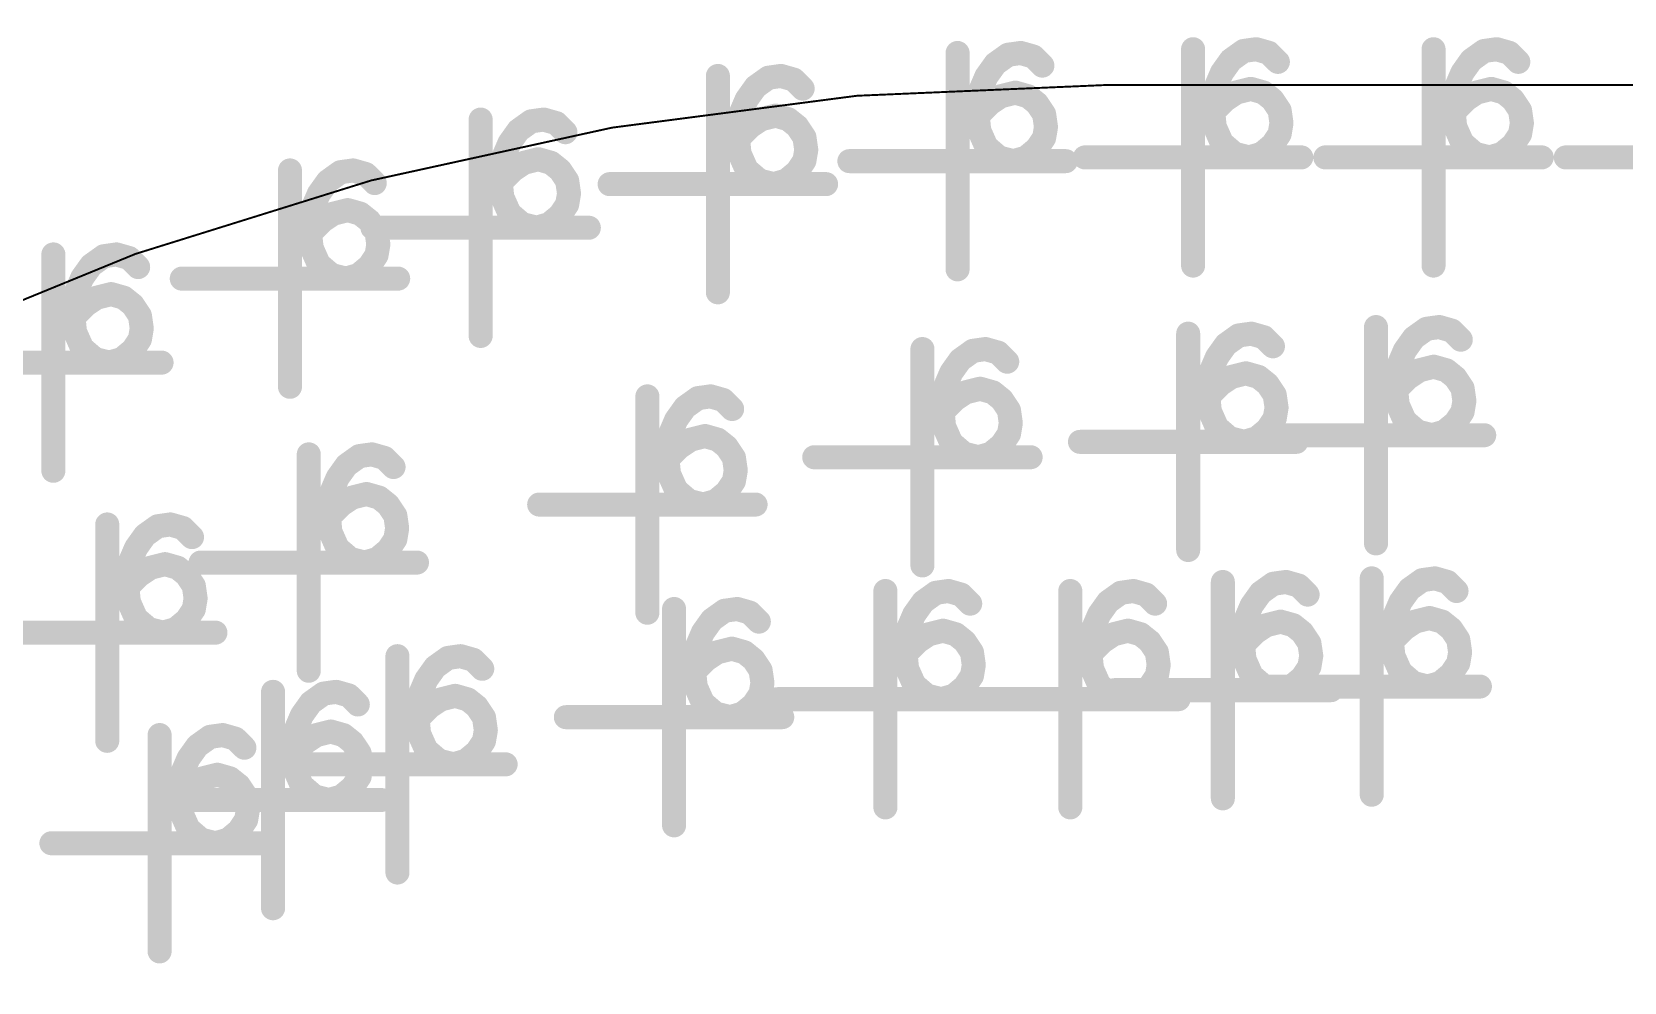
# Model space of a CAD drawing. Header units: millimetres. Extents: x 3885 to 4350, y -149 to 182.
# Drawn here: x 4155.3 to 4163.71, y 89.71 to 94.73 of the extents above; entities that cross this region are included whole.
import ezdxf

# ---------------------------------------------------------------- set-up
doc = ezdxf.new("R2010")
doc.units = ezdxf.units.MM
doc.header["$LTSCALE"] = 23.1
doc.layers.get('0').update_dxf_attribs({"linetype": 'CONTINUOUS'})

# ---------------------------------------------------------------- blocks, each defined once
blk = doc.blocks.new('PAD_R1')
at = {"const_width": 0.5}
blk.add_lwpolyline([(0.25, 0, 1), (-0.25, 0, 1)], format="xyb", close=True, dxfattribs=at)

msp = doc.modelspace()

# ---------------------------------------------------------------- linework, layer by layer
for points, const_width in [([(4160.477, 94.6719), (4160.4948, 94.5461)], 0.0672), ([(4161.7209, 94.6917), (4161.7386, 94.566)], 0.0672), ([(4161.8138, 94.6851), (4161.779, 94.5629)], 0.0695), ([(4162.9909, 94.6917), (4163.0086, 94.566)], 0.0672), ([(4163.0838, 94.6851), (4163.049, 94.5629)], 0.0695), ([(4160.1859, 94.6137), (4160.1859, 93.4707)], 0.127), ([(4160.3823, 94.6321), (4160.4562, 94.5288)], 0.0821), ([(4160.57, 94.6653), (4160.5352, 94.5431)], 0.0695), ([(4160.6548, 94.6157), (4160.565, 94.5259)], 0.0675), ([(4161.4298, 94.6335), (4161.4298, 93.4905)], 0.127), ([(4161.5542, 94.58), (4161.6576, 94.5062)], 0.0818), ([(4161.6262, 94.6519), (4161.7, 94.5486)], 0.0821), ([(4161.8986, 94.6355), (4161.8088, 94.5457)], 0.0675), ([(4162.6998, 94.6335), (4162.6998, 93.4905)], 0.127), ([(4162.8242, 94.58), (4162.9276, 94.5062)], 0.0818), ([(4162.8962, 94.6519), (4162.97, 94.5486)], 0.0821), ([(4163.1686, 94.6355), (4163.0788, 94.5457)], 0.0675), ([(4158.9198, 94.4923), (4158.9198, 93.3493)], 0.127), ([(4159.1161, 94.5107), (4159.19, 94.4074)], 0.0821), ([(4159.2109, 94.5505), (4159.2286, 94.4247)], 0.0672), ([(4159.3038, 94.5438), (4159.269, 94.4217)], 0.0695), ([(4160.3104, 94.5602), (4160.4138, 94.4864)], 0.0818), ([(4161.5095, 94.5015), (4161.6262, 94.4514)], 0.0727), ([(4162.7795, 94.5015), (4162.8962, 94.4514)], 0.0727), ([(4159.0442, 94.4388), (4159.1476, 94.365)], 0.0818), ([(4159.3886, 94.4943), (4159.2988, 94.4045)], 0.0675), ([(4160.2656, 94.4817), (4160.3823, 94.4315)], 0.0727), ([(4160.3508, 94.4189), (4160.4212, 94.3132)], 0.0687), ([(4160.4372, 94.4562), (4160.468, 94.333)], 0.0785), ([(4160.5416, 94.4557), (4160.5067, 94.3336)], 0.0695), ([(4161.485, 94.4154), (4161.6105, 94.3961)], 0.0754), ([(4161.5946, 94.4387), (4161.665, 94.333)], 0.0687), ([(4161.6811, 94.4761), (4161.7119, 94.3529)], 0.0785), ([(4161.7854, 94.4755), (4161.7506, 94.3534)], 0.0695), ([(4161.8649, 94.4354), (4161.7854, 94.3363)], 0.0609), ([(4162.755, 94.4154), (4162.8805, 94.3961)], 0.0754), ([(4162.8646, 94.4387), (4162.935, 94.333)], 0.0687), ([(4162.9511, 94.4761), (4162.9819, 94.3529)], 0.0785), ([(4163.0554, 94.4755), (4163.0206, 94.3534)], 0.0695), ([(4163.1349, 94.4354), (4163.0554, 94.3363)], 0.0609), ([(4158.9995, 94.3603), (4159.1162, 94.3101)], 0.0727), ([(4159.1711, 94.3348), (4159.2019, 94.2116)], 0.0785), ([(4159.2754, 94.3343), (4159.2405, 94.2122)], 0.0695), ([(4160.2335, 94.3462), (4160.3591, 94.3269)], 0.0754), ([(4160.2411, 94.3956), (4160.3667, 94.3763)], 0.0754), ([(4160.2791, 94.3585), (4160.3689, 94.2687)], 0.0945), ([(4160.621, 94.4156), (4160.5416, 94.3165)], 0.0609), ([(4160.6769, 94.3537), (4160.5713, 94.2832)], 0.0687), ([(4161.4774, 94.366), (4161.6029, 94.3467)], 0.0754), ([(4161.5229, 94.3783), (4161.6127, 94.2885)], 0.0945), ([(4161.9208, 94.3735), (4161.8151, 94.303)], 0.0687), ([(4162.7474, 94.366), (4162.8729, 94.3467)], 0.0754), ([(4162.7929, 94.3783), (4162.8827, 94.2885)], 0.0945), ([(4163.1908, 94.3735), (4163.0851, 94.303)], 0.0687), ([(4157.6668, 94.2619), (4157.6668, 93.1189)], 0.127), ([(4157.8631, 94.2803), (4157.937, 94.177)], 0.0821), ([(4157.9579, 94.3201), (4157.9756, 94.1944)], 0.0672), ([(4158.0508, 94.3135), (4158.016, 94.1913)], 0.0695), ([(4158.1356, 94.2639), (4158.0458, 94.1741)], 0.0675), ([(4158.975, 94.2742), (4159.1005, 94.2549)], 0.0754), ([(4159.0129, 94.2371), (4159.1027, 94.1473)], 0.0945), ([(4159.0846, 94.2975), (4159.155, 94.1918)], 0.0687), ([(4159.3548, 94.2942), (4159.2754, 94.1951)], 0.0609), ([(4160.2322, 94.2454), (4160.3586, 94.2582)], 0.0955), ([(4160.7108, 94.2655), (4160.5851, 94.2474)], 0.0675), ([(4161.4761, 94.2652), (4161.6024, 94.278)], 0.0955), ([(4161.9547, 94.2854), (4161.829, 94.2672)], 0.0675), ([(4162.7461, 94.2652), (4162.8724, 94.278)], 0.0955), ([(4163.2247, 94.2854), (4163.099, 94.2672)], 0.0675), ([(4157.7912, 94.2084), (4157.8946, 94.1346)], 0.0818), ([(4158.9674, 94.2248), (4159.0929, 94.2055)], 0.0754), ([(4159.4107, 94.2323), (4159.3051, 94.1618)], 0.0687), ([(4160.2613, 94.1356), (4160.3773, 94.1871)], 0.0939), ([(4160.6769, 94.1021), (4160.5713, 94.1726)], 0.0687), ([(4160.7106, 94.1839), (4160.5854, 94.2051)], 0.058), ([(4161.5051, 94.1554), (4161.6212, 94.2069)], 0.0939), ([(4161.5743, 94.0614), (4161.6569, 94.1579)], 0.0879), ([(4161.9208, 94.1219), (4161.8151, 94.1924)], 0.0687), ([(4161.9544, 94.2037), (4161.8292, 94.2249)], 0.058), ([(4162.7751, 94.1554), (4162.8912, 94.2069)], 0.0939), ([(4162.8443, 94.0614), (4162.9269, 94.1579)], 0.0879), ([(4163.1908, 94.1219), (4163.0851, 94.1924)], 0.0687), ([(4163.2244, 94.2037), (4163.0992, 94.2249)], 0.058), ([(4157.7465, 94.1299), (4157.8632, 94.0798)], 0.0727), ([(4157.9181, 94.1045), (4157.9489, 93.9813)], 0.0785), ([(4158.0224, 94.1039), (4157.9876, 93.9818)], 0.0695), ([(4158.9661, 94.1239), (4159.0924, 94.1368)], 0.0955), ([(4158.9951, 94.0142), (4159.1111, 94.0657)], 0.0939), ([(4159.4446, 94.1441), (4159.3189, 94.126)], 0.0675), ([(4159.4444, 94.0625), (4159.3192, 94.0837)], 0.058), ([(4160.3305, 94.0416), (4160.413, 94.1381)], 0.0879), ([(4160.4279, 93.9901), (4160.4586, 94.1133)], 0.0785), ([(4160.5321, 93.9907), (4160.4971, 94.1128)], 0.0692), ([(4160.6171, 94.0362), (4160.5359, 94.1339)], 0.0743), ([(4162.0013, 94.062), (4160.8583, 94.062)], 0.127), ([(4161.6717, 94.01), (4161.7025, 94.1332)], 0.0785), ([(4161.7759, 94.0105), (4161.741, 94.1326)], 0.0692), ([(4161.8609, 94.056), (4161.7797, 94.1537)], 0.0743), ([(4163.2713, 94.062), (4162.1283, 94.062)], 0.127), ([(4162.9417, 94.01), (4162.9725, 94.1332)], 0.0785), ([(4163.0459, 94.0105), (4163.011, 94.1326)], 0.0692), ([(4163.1309, 94.056), (4163.0497, 94.1537)], 0.0743), ([(4164.5413, 94.062), (4163.3983, 94.062)], 0.127), ([(4156.6597, 93.9932), (4156.6597, 92.8502)], 0.127), ([(4156.856, 94.0116), (4156.9299, 93.9083)], 0.0821), ([(4156.9508, 94.0514), (4156.9685, 93.9256)], 0.0672), ([(4157.0437, 94.0447), (4157.0089, 93.9226)], 0.0695), ([(4157.1285, 93.9952), (4157.0387, 93.9054)], 0.0675), ([(4157.7144, 93.9944), (4157.8399, 93.9751)], 0.0754), ([(4157.722, 94.0438), (4157.8475, 94.0245)], 0.0754), ([(4157.7599, 94.0067), (4157.8497, 93.9169)], 0.0945), ([(4157.8316, 94.0671), (4157.902, 93.9614)], 0.0687), ([(4158.1019, 94.0638), (4158.0224, 93.9647)], 0.0609), ([(4158.1578, 94.0019), (4158.0521, 93.9314)], 0.0687), ([(4159.0643, 93.9202), (4159.1468, 94.0167)], 0.0879), ([(4159.1617, 93.8687), (4159.1925, 93.9919)], 0.0785), ([(4159.3509, 93.9148), (4159.2697, 94.0124)], 0.0743), ([(4159.4107, 93.9807), (4159.3051, 94.0511)], 0.0687), ([(4160.7574, 94.0422), (4159.6144, 94.0422)], 0.127), ([(4156.7841, 93.9397), (4156.8875, 93.8659)], 0.0818), ([(4157.7131, 93.8936), (4157.8394, 93.9064)], 0.0955), ([(4158.1916, 93.9138), (4158.066, 93.8956)], 0.0675), ([(4159.4913, 93.9208), (4158.3483, 93.9208)], 0.127), ([(4159.2659, 93.8693), (4159.231, 93.9914)], 0.0692), ([(4156.7394, 93.8612), (4156.8561, 93.811)], 0.0727), ([(4156.911, 93.8357), (4156.9418, 93.7125)], 0.0785), ([(4157.0153, 93.8352), (4156.9804, 93.7131)], 0.0695), ([(4157.7421, 93.7838), (4157.8582, 93.8353)], 0.0939), ([(4158.1914, 93.8321), (4158.0662, 93.8533)], 0.058), ([(4156.7149, 93.7751), (4156.8404, 93.7558)], 0.0754), ([(4156.7528, 93.738), (4156.8426, 93.6482)], 0.0945), ([(4156.8245, 93.7984), (4156.8949, 93.6927)], 0.0687), ([(4157.0947, 93.7951), (4157.0153, 93.696)], 0.0609), ([(4157.8113, 93.6898), (4157.8939, 93.7863)], 0.0879), ([(4157.9087, 93.6384), (4157.9395, 93.7616)], 0.0785), ([(4158.0129, 93.6389), (4157.978, 93.761)], 0.0692), ([(4158.0979, 93.6844), (4158.0167, 93.7821)], 0.0743), ([(4158.1578, 93.7503), (4158.0521, 93.8208)], 0.0687), ([(4156.7073, 93.7257), (4156.8328, 93.7064)], 0.0754), ([(4157.1506, 93.7331), (4157.045, 93.6627)], 0.0687), ([(4158.2383, 93.6904), (4157.0953, 93.6904)], 0.127), ([(4155.41, 93.5495), (4155.41, 92.4065)], 0.127), ([(4155.6064, 93.5678), (4155.6802, 93.4645)], 0.0821), ([(4155.7011, 93.6076), (4155.7188, 93.4819)], 0.0672), ([(4155.794, 93.601), (4155.7592, 93.4789)], 0.0695), ([(4156.706, 93.6248), (4156.8323, 93.6377)], 0.0955), ([(4156.735, 93.5151), (4156.8511, 93.5666)], 0.0939), ([(4157.1845, 93.645), (4157.0588, 93.6269)], 0.0675), ([(4157.1843, 93.5634), (4157.0591, 93.5845)], 0.058), ([(4155.5344, 93.4959), (4155.6378, 93.4221)], 0.0818), ([(4155.8788, 93.5514), (4155.789, 93.4616)], 0.0675), ([(4156.8042, 93.4211), (4156.8867, 93.5176)], 0.0879), ([(4156.9016, 93.3696), (4156.9324, 93.4928)], 0.0785), ([(4157.0058, 93.3702), (4156.9709, 93.4923)], 0.0692), ([(4157.0908, 93.4157), (4157.0096, 93.5133)], 0.0743), ([(4157.1506, 93.4816), (4157.045, 93.552)], 0.0687), ([(4155.4897, 93.4174), (4155.6064, 93.3673)], 0.0727), ([(4157.2312, 93.4217), (4156.0882, 93.4217)], 0.127), ([(4155.4652, 93.3313), (4155.5907, 93.312)], 0.0754), ([(4155.5748, 93.3546), (4155.6452, 93.249)], 0.0687), ([(4155.6613, 93.392), (4155.6921, 93.2688)], 0.0785), ([(4155.7656, 93.3915), (4155.7308, 93.2693)], 0.0695), ([(4155.8451, 93.3513), (4155.7656, 93.2523)], 0.0609), ([(4155.4576, 93.2819), (4155.5831, 93.2626)], 0.0754), ([(4155.5031, 93.2943), (4155.5929, 93.2045)], 0.0945), ([(4155.901, 93.2894), (4155.7953, 93.219)], 0.0687), ([(4155.4563, 93.1811), (4155.5826, 93.1939)], 0.0955), ([(4155.9349, 93.2013), (4155.8092, 93.1831)], 0.0675), ([(4161.4039, 93.1309), (4161.4039, 91.9879)], 0.127), ([(4161.6002, 93.1493), (4161.6741, 93.0459)], 0.0821), ([(4161.695, 93.189), (4161.7127, 93.0633)], 0.0672), ([(4161.7879, 93.1824), (4161.7531, 93.0603)], 0.0695), ([(4162.396, 93.1659), (4162.396, 92.0229)], 0.127), ([(4162.5924, 93.1843), (4162.6662, 93.081)], 0.0821), ([(4162.6871, 93.2241), (4162.7048, 93.0983)], 0.0672), ([(4162.7801, 93.2175), (4162.7452, 93.0953)], 0.0695), ([(4162.8648, 93.1679), (4162.775, 93.0781)], 0.0675), ([(4155.4853, 93.0713), (4155.6014, 93.1228)], 0.0939), ([(4155.5545, 92.9773), (4155.6371, 93.0738)], 0.0879), ([(4155.8411, 92.9719), (4155.7599, 93.0696)], 0.0743), ([(4155.901, 93.0379), (4155.7953, 93.1083)], 0.0687), ([(4155.9346, 93.1197), (4155.8094, 93.1408)], 0.058), ([(4160.0003, 93.0496), (4160.0003, 91.9066)], 0.127), ([(4160.1966, 93.068), (4160.2705, 92.9647)], 0.0821), ([(4160.2914, 93.1078), (4160.3091, 92.982)], 0.0672), ([(4160.3843, 93.1011), (4160.3495, 92.979)], 0.0695), ([(4161.5283, 93.0773), (4161.6317, 93.0036)], 0.0818), ([(4161.8727, 93.1328), (4161.7829, 93.043)], 0.0675), ([(4162.5205, 93.1124), (4162.6238, 93.0386)], 0.0818), ([(4155.9815, 92.978), (4154.8385, 92.978)], 0.127), ([(4155.6519, 92.9259), (4155.6827, 93.0491)], 0.0785), ([(4155.7561, 92.9264), (4155.7212, 93.0485)], 0.0692), ([(4160.1247, 92.996), (4160.2281, 92.9223)], 0.0818), ([(4160.4691, 93.0516), (4160.3793, 92.9618)], 0.0675), ([(4161.4836, 92.9988), (4161.6003, 92.9487)], 0.0727), ([(4162.4757, 93.0339), (4162.5924, 92.9837)], 0.0727), ([(4162.6473, 93.0084), (4162.6781, 92.8852)], 0.0785), ([(4162.7516, 93.0079), (4162.7168, 92.8858)], 0.0695), ([(4160.08, 92.9176), (4160.1967, 92.8674)], 0.0727), ([(4161.4591, 92.9127), (4161.5846, 92.8934)], 0.0754), ([(4161.5687, 92.936), (4161.6391, 92.8304)], 0.0687), ([(4161.6552, 92.9734), (4161.686, 92.8502)], 0.0785), ([(4161.7595, 92.9729), (4161.7247, 92.8507)], 0.0695), ([(4161.839, 92.9327), (4161.7595, 92.8337)], 0.0609), ([(4162.4436, 92.8984), (4162.5691, 92.8791)], 0.0754), ([(4162.4512, 92.9478), (4162.5767, 92.9285)], 0.0754), ([(4162.4891, 92.9107), (4162.5789, 92.8209)], 0.0945), ([(4162.5608, 92.9711), (4162.6312, 92.8654)], 0.0687), ([(4162.8311, 92.9678), (4162.7516, 92.8687)], 0.0609), ([(4162.887, 92.9059), (4162.7813, 92.8354)], 0.0687), ([(4158.5474, 92.7997), (4158.5474, 91.6567)], 0.127), ([(4158.7438, 92.818), (4158.8176, 92.7147)], 0.0821), ([(4158.8385, 92.8578), (4158.8562, 92.7321)], 0.0672), ([(4158.9315, 92.8512), (4158.8966, 92.7291)], 0.0695), ([(4160.0555, 92.8315), (4160.181, 92.8122)], 0.0754), ([(4160.1651, 92.8548), (4160.2355, 92.7491)], 0.0687), ([(4160.2516, 92.8921), (4160.2824, 92.7689)], 0.0785), ([(4160.3559, 92.8916), (4160.3211, 92.7694)], 0.0695), ([(4160.4354, 92.8515), (4160.3559, 92.7524)], 0.0609), ([(4161.4515, 92.8633), (4161.577, 92.844)], 0.0754), ([(4161.497, 92.8757), (4161.5868, 92.7859)], 0.0945), ([(4161.8949, 92.8708), (4161.7892, 92.8004)], 0.0687), ([(4162.4423, 92.7976), (4162.5686, 92.8104)], 0.0955), ([(4162.9209, 92.8177), (4162.7952, 92.7996)], 0.0675), ([(4158.6719, 92.7461), (4158.7752, 92.6723)], 0.0818), ([(4159.0162, 92.8016), (4158.9264, 92.7118)], 0.0675), ([(4160.0479, 92.782), (4160.1734, 92.7628)], 0.0754), ([(4160.0934, 92.7944), (4160.1832, 92.7046)], 0.0945), ([(4160.4913, 92.7895), (4160.3856, 92.7191)], 0.0687), ([(4161.4502, 92.7625), (4161.5765, 92.7753)], 0.0955), ([(4161.9287, 92.7827), (4161.8031, 92.7645)], 0.0675), ([(4162.4713, 92.6878), (4162.5874, 92.7393)], 0.0939), ([(4162.9206, 92.7361), (4162.7954, 92.7573)], 0.058), ([(4158.6271, 92.6676), (4158.7438, 92.6175)], 0.0727), ([(4160.0466, 92.6812), (4160.1729, 92.6941)], 0.0955), ([(4160.5251, 92.7014), (4160.3994, 92.6833)], 0.0675), ([(4161.4792, 92.6527), (4161.5953, 92.7042)], 0.0939), ([(4161.5484, 92.5587), (4161.631, 92.6552)], 0.0879), ([(4161.835, 92.5533), (4161.7538, 92.651)], 0.0743), ([(4161.8949, 92.6193), (4161.7892, 92.6897)], 0.0687), ([(4161.9285, 92.7011), (4161.8033, 92.7222)], 0.058), ([(4162.5405, 92.5938), (4162.6231, 92.6903)], 0.0879), ([(4162.6379, 92.5423), (4162.6687, 92.6655)], 0.0785), ([(4162.7421, 92.5429), (4162.7072, 92.665)], 0.0692), ([(4162.8271, 92.5884), (4162.7459, 92.6861)], 0.0743), ([(4162.887, 92.6543), (4162.7813, 92.7248)], 0.0687), ([(4158.6026, 92.5815), (4158.7281, 92.5622)], 0.0754), ([(4158.7122, 92.6048), (4158.7826, 92.4992)], 0.0687), ([(4158.7987, 92.6422), (4158.8295, 92.519)], 0.0785), ([(4158.903, 92.6416), (4158.8682, 92.5195)], 0.0695), ([(4158.9825, 92.6015), (4158.903, 92.5025)], 0.0609), ([(4160.0756, 92.5715), (4160.1917, 92.623)], 0.0939), ([(4160.1448, 92.4775), (4160.2274, 92.574)], 0.0879), ([(4160.4314, 92.472), (4160.3502, 92.5697)], 0.0743), ([(4160.4913, 92.538), (4160.3856, 92.6084)], 0.0687), ([(4160.5249, 92.6198), (4160.3997, 92.6409)], 0.058), ([(4161.9754, 92.5594), (4160.8324, 92.5594)], 0.127), ([(4161.6458, 92.5073), (4161.6766, 92.6305)], 0.0785), ([(4161.75, 92.5079), (4161.7151, 92.6299)], 0.0692), ([(4162.9675, 92.5944), (4161.8245, 92.5944)], 0.127), ([(4156.759, 92.4933), (4156.759, 91.3503)], 0.127), ([(4156.9554, 92.5117), (4157.0292, 92.4084)], 0.0821), ([(4157.0501, 92.5515), (4157.0678, 92.4258)], 0.0672), ([(4157.143, 92.5449), (4157.1082, 92.4227)], 0.0695), ([(4157.2278, 92.4953), (4157.138, 92.4055)], 0.0675), ([(4158.595, 92.5321), (4158.7205, 92.5128)], 0.0754), ([(4158.6405, 92.5444), (4158.7303, 92.4547)], 0.0945), ([(4159.0384, 92.5396), (4158.9327, 92.4692)], 0.0687), ([(4160.5718, 92.4781), (4159.4288, 92.4781)], 0.127), ([(4160.2422, 92.426), (4160.273, 92.5492)], 0.0785), ([(4160.3464, 92.4266), (4160.3115, 92.5487)], 0.0692), ([(4156.8834, 92.4398), (4156.9868, 92.366)], 0.0818), ([(4158.5937, 92.4313), (4158.72, 92.4441)], 0.0955), ([(4159.0723, 92.4515), (4158.9466, 92.4333)], 0.0675), ([(4156.8387, 92.3613), (4156.9554, 92.3112)], 0.0727), ([(4157.0103, 92.3359), (4157.0411, 92.2127)], 0.0785), ([(4157.1146, 92.3353), (4157.0798, 92.2132)], 0.0695), ([(4158.6227, 92.3215), (4158.7388, 92.373)], 0.0939), ([(4158.6919, 92.2275), (4158.7745, 92.324)], 0.0879), ([(4158.9785, 92.2221), (4158.8973, 92.3198)], 0.0743), ([(4159.0384, 92.2881), (4158.9327, 92.3585)], 0.0687), ([(4159.072, 92.3698), (4158.9468, 92.391)], 0.058), ([(4156.8066, 92.2258), (4156.9321, 92.2065)], 0.0754), ([(4156.8142, 92.2752), (4156.9397, 92.2559)], 0.0754), ([(4156.8521, 92.2381), (4156.9419, 92.1483)], 0.0945), ([(4156.9238, 92.2985), (4156.9942, 92.1928)], 0.0687), ([(4157.1941, 92.2952), (4157.1146, 92.1961)], 0.0609), ([(4157.25, 92.2333), (4157.1443, 92.1628)], 0.0687), ([(4159.1189, 92.2282), (4157.9759, 92.2282)], 0.127), ([(4158.7893, 92.1761), (4158.8201, 92.2993)], 0.0785), ([(4158.8935, 92.1766), (4158.8586, 92.2987)], 0.0692), ([(4155.6945, 92.123), (4155.6945, 90.98)], 0.127), ([(4155.8908, 92.1414), (4155.9647, 92.0381)], 0.0821), ([(4155.9856, 92.1812), (4156.0033, 92.0554)], 0.0672), ([(4156.0785, 92.1745), (4156.0437, 92.0524)], 0.0695), ([(4156.8053, 92.125), (4156.9316, 92.1378)], 0.0955), ([(4157.2839, 92.1452), (4157.1582, 92.127)], 0.0675), ([(4155.8189, 92.0695), (4155.9223, 91.9957)], 0.0818), ([(4156.1633, 92.125), (4156.0735, 92.0352)], 0.0675), ([(4156.8343, 92.0152), (4156.9504, 92.0667)], 0.0939), ([(4157.2836, 92.0635), (4157.1584, 92.0847)], 0.058), ([(4155.7742, 91.991), (4155.8909, 91.9408)], 0.0727), ([(4156.9035, 91.9212), (4156.9861, 92.0177)], 0.0879), ([(4157.0009, 91.8698), (4157.0317, 91.993)], 0.0785), ([(4157.1051, 91.8703), (4157.0702, 91.9924)], 0.0692), ([(4157.1901, 91.9158), (4157.1089, 92.0135)], 0.0743), ([(4157.25, 91.9817), (4157.1443, 92.0522)], 0.0687), ([(4155.7497, 91.9049), (4155.8752, 91.8856)], 0.0754), ([(4155.8593, 91.9282), (4155.9297, 91.8225)], 0.0687), ([(4155.9458, 91.9655), (4155.9766, 91.8423)], 0.0785), ([(4156.0501, 91.965), (4156.0152, 91.8429)], 0.0695), ([(4156.1295, 91.9249), (4156.0501, 91.8258)], 0.0609), ([(4157.3305, 91.9218), (4156.1875, 91.9218)], 0.127), ([(4162.6645, 91.8964), (4162.6822, 91.7707)], 0.0672), ([(4155.7421, 91.8555), (4155.8676, 91.8362)], 0.0754), ([(4155.7876, 91.8678), (4155.8774, 91.778)], 0.0945), ([(4156.1854, 91.8629), (4156.0798, 91.7925)], 0.0687), ([(4160.0958, 91.8296), (4160.1135, 91.7039)], 0.0672), ([(4160.1888, 91.823), (4160.1539, 91.7009)], 0.0695), ([(4161.0724, 91.8296), (4161.0902, 91.7039)], 0.0672), ([(4161.1654, 91.823), (4161.1306, 91.7009)], 0.0695), ([(4161.587, 91.8192), (4161.587, 90.6762)], 0.127), ([(4161.7834, 91.8376), (4161.8572, 91.7343)], 0.0821), ([(4161.8781, 91.8774), (4161.8959, 91.7516)], 0.0672), ([(4161.9711, 91.8708), (4161.9362, 91.7486)], 0.0695), ([(4162.0558, 91.8212), (4161.966, 91.7314)], 0.0675), ([(4162.3734, 91.8383), (4162.3734, 90.6953)], 0.127), ([(4162.5698, 91.8566), (4162.6436, 91.7533)], 0.0821), ([(4162.7575, 91.8898), (4162.7226, 91.7677)], 0.0695), ([(4162.8422, 91.8402), (4162.7524, 91.7504)], 0.0675), ([(4155.7408, 91.7546), (4155.8671, 91.7675)], 0.0955), ([(4156.2193, 91.7748), (4156.0936, 91.7567)], 0.0675), ([(4158.9795, 91.7346), (4158.9972, 91.6089)], 0.0672), ([(4159.0724, 91.728), (4159.0376, 91.6059)], 0.0695), ([(4159.8047, 91.7715), (4159.8047, 90.6285)], 0.127), ([(4159.9292, 91.7179), (4160.0325, 91.6441)], 0.0818), ([(4160.0011, 91.7898), (4160.0749, 91.6865)], 0.0821), ([(4160.2735, 91.7734), (4160.1837, 91.6836)], 0.0675), ([(4160.7813, 91.7715), (4160.7813, 90.6285)], 0.127), ([(4160.9058, 91.7179), (4161.0092, 91.6441)], 0.0818), ([(4160.9777, 91.7898), (4161.0515, 91.6865)], 0.0821), ([(4161.2501, 91.7734), (4161.1603, 91.6836)], 0.0675), ([(4161.7115, 91.7657), (4161.8148, 91.6919)], 0.0818), ([(4162.4979, 91.7847), (4162.6012, 91.711)], 0.0818), ([(4155.7698, 91.6449), (4155.8859, 91.6964)], 0.0939), ([(4155.839, 91.5509), (4155.9215, 91.6474)], 0.0879), ([(4156.1256, 91.5455), (4156.0444, 91.6431)], 0.0743), ([(4156.1854, 91.6114), (4156.0798, 91.6818)], 0.0687), ([(4156.2191, 91.6932), (4156.0939, 91.7143)], 0.058), ([(4158.6884, 91.6765), (4158.6884, 90.5335)], 0.127), ([(4158.8847, 91.6948), (4158.9586, 91.5915)], 0.0821), ([(4159.1572, 91.6784), (4159.0674, 91.5886)], 0.0675), ([(4159.8844, 91.6394), (4160.0011, 91.5893)], 0.0727), ([(4160.861, 91.6394), (4160.9777, 91.5893)], 0.0727), ([(4161.6667, 91.6872), (4161.7834, 91.637)], 0.0727), ([(4161.8383, 91.6617), (4161.8691, 91.5385)], 0.0785), ([(4161.9426, 91.6612), (4161.9078, 91.5391)], 0.0695), ([(4162.4531, 91.7062), (4162.5698, 91.6561)], 0.0727), ([(4162.5382, 91.6434), (4162.6086, 91.5378)], 0.0687), ([(4162.6247, 91.6808), (4162.6555, 91.5576)], 0.0785), ([(4162.729, 91.6803), (4162.6942, 91.5581)], 0.0695), ([(4156.266, 91.5515), (4155.123, 91.5515)], 0.127), ([(4155.9364, 91.4994), (4155.9672, 91.6226)], 0.0785), ([(4156.0406, 91.5), (4156.0057, 91.6221)], 0.0692), ([(4158.8128, 91.6229), (4158.9162, 91.5492)], 0.0818), ([(4159.8599, 91.5533), (4159.9854, 91.534)], 0.0754), ([(4159.9695, 91.5766), (4160.0399, 91.471)], 0.0687), ([(4160.056, 91.614), (4160.0868, 91.4908)], 0.0785), ([(4160.1603, 91.6135), (4160.1255, 91.4913)], 0.0695), ([(4160.2398, 91.5733), (4160.1603, 91.4743)], 0.0609), ([(4160.8365, 91.5533), (4160.9621, 91.534)], 0.0754), ([(4160.9461, 91.5766), (4161.0166, 91.471)], 0.0687), ([(4161.0326, 91.614), (4161.0634, 91.4908)], 0.0785), ([(4161.1369, 91.6135), (4161.1021, 91.4913)], 0.0695), ([(4161.2164, 91.5733), (4161.1369, 91.4743)], 0.0609), ([(4161.6346, 91.5517), (4161.7602, 91.5324)], 0.0754), ([(4161.6422, 91.6011), (4161.7677, 91.5818)], 0.0754), ([(4161.6802, 91.564), (4161.77, 91.4742)], 0.0945), ([(4161.7518, 91.6244), (4161.8223, 91.5187)], 0.0687), ([(4162.0221, 91.6211), (4161.9426, 91.522)], 0.0609), ([(4162.078, 91.5592), (4161.9723, 91.4887)], 0.0687), ([(4162.421, 91.5707), (4162.5465, 91.5514)], 0.0754), ([(4162.4286, 91.6201), (4162.5541, 91.6008)], 0.0754), ([(4162.4665, 91.5831), (4162.5563, 91.4933)], 0.0945), ([(4162.8085, 91.6401), (4162.729, 91.5411)], 0.0609), ([(4162.8644, 91.5782), (4162.7587, 91.5078)], 0.0687), ([(4157.5184, 91.4855), (4157.5362, 91.3597)], 0.0672), ([(4157.6114, 91.4788), (4157.5766, 91.3567)], 0.0695), ([(4158.7681, 91.5444), (4158.8848, 91.4943)], 0.0727), ([(4158.8532, 91.4816), (4158.9236, 91.376)], 0.0687), ([(4158.9397, 91.519), (4158.9705, 91.3958)], 0.0785), ([(4159.044, 91.5185), (4159.0091, 91.3963)], 0.0695), ([(4159.1234, 91.4783), (4159.044, 91.3793)], 0.0609), ([(4159.8523, 91.5039), (4159.9778, 91.4846)], 0.0754), ([(4159.8978, 91.5163), (4159.9876, 91.4265)], 0.0945), ([(4160.2957, 91.5114), (4160.19, 91.441)], 0.0687), ([(4160.8289, 91.5039), (4160.9545, 91.4846)], 0.0754), ([(4160.8745, 91.5163), (4160.9643, 91.4265)], 0.0945), ([(4161.2723, 91.5114), (4161.1666, 91.441)], 0.0687), ([(4161.6333, 91.4508), (4161.7597, 91.4637)], 0.0955), ([(4162.1119, 91.471), (4161.9862, 91.4529)], 0.0675), ([(4162.4197, 91.4699), (4162.546, 91.4827)], 0.0955), ([(4162.8983, 91.4901), (4162.7726, 91.4719)], 0.0675), ([(4157.2274, 91.4273), (4157.2274, 90.2843)], 0.127), ([(4157.4237, 91.4457), (4157.4976, 91.3424)], 0.0821), ([(4157.6962, 91.4293), (4157.6064, 91.3395)], 0.0675), ([(4158.736, 91.4089), (4158.8615, 91.3896)], 0.0754), ([(4158.7436, 91.4583), (4158.8691, 91.439)], 0.0754), ([(4158.7815, 91.4213), (4158.8713, 91.3315)], 0.0945), ([(4159.1793, 91.4164), (4159.0737, 91.346)], 0.0687), ([(4159.851, 91.4031), (4159.9773, 91.4159)], 0.0955), ([(4160.3296, 91.4233), (4160.2039, 91.4051)], 0.0675), ([(4160.8276, 91.4031), (4160.954, 91.4159)], 0.0955), ([(4161.3062, 91.4233), (4161.1805, 91.4051)], 0.0675), ([(4161.6623, 91.3411), (4161.7784, 91.3926)], 0.0939), ([(4162.1116, 91.3894), (4161.9864, 91.4106)], 0.058), ([(4162.4487, 91.3601), (4162.5648, 91.4116)], 0.0939), ([(4162.8644, 91.3267), (4162.7587, 91.3971)], 0.0687), ([(4162.898, 91.4085), (4162.7728, 91.4296)], 0.058), ([(4157.3518, 91.3737), (4157.4552, 91.3)], 0.0818), ([(4158.7347, 91.3081), (4158.861, 91.3209)], 0.0955), ([(4159.2132, 91.3283), (4159.0875, 91.3101)], 0.0675), ([(4159.88, 91.2933), (4159.9961, 91.3448)], 0.0939), ([(4159.9492, 91.1993), (4160.0318, 91.2958)], 0.0879), ([(4160.2957, 91.2599), (4160.19, 91.3303)], 0.0687), ([(4160.3293, 91.3417), (4160.2041, 91.3628)], 0.058), ([(4160.8566, 91.2933), (4160.9727, 91.3448)], 0.0939), ([(4160.9258, 91.1993), (4161.0084, 91.2958)], 0.0879), ([(4161.2723, 91.2599), (4161.1666, 91.3303)], 0.0687), ([(4161.306, 91.3417), (4161.1807, 91.3628)], 0.058), ([(4161.7315, 91.2471), (4161.8141, 91.3436)], 0.0879), ([(4161.8289, 91.1956), (4161.8597, 91.3188)], 0.0785), ([(4161.9332, 91.1962), (4161.8982, 91.3183)], 0.0692), ([(4162.0181, 91.2417), (4161.9369, 91.3394)], 0.0743), ([(4162.078, 91.3076), (4161.9723, 91.3781)], 0.0687), ([(4162.5179, 91.2661), (4162.6005, 91.3626)], 0.0879), ([(4162.6153, 91.2147), (4162.6461, 91.3379)], 0.0785), ([(4162.7195, 91.2152), (4162.6846, 91.3373)], 0.0692), ([(4162.8045, 91.2607), (4162.7233, 91.3584)], 0.0743), ([(4156.5703, 91.2388), (4156.5703, 90.0958)], 0.127), ([(4156.7666, 91.2572), (4156.8405, 91.1539)], 0.0821), ([(4156.8614, 91.297), (4156.8791, 91.1712)], 0.0672), ([(4156.9543, 91.2904), (4156.9195, 91.1682)], 0.0695), ([(4157.0391, 91.2408), (4156.9493, 91.151)], 0.0675), ([(4157.3071, 91.2953), (4157.4238, 91.2451)], 0.0727), ([(4157.3922, 91.2325), (4157.4626, 91.1268)], 0.0687), ([(4157.4787, 91.2698), (4157.5095, 91.1466)], 0.0785), ([(4157.583, 91.2693), (4157.5481, 91.1471)], 0.0695), ([(4157.6624, 91.2292), (4157.583, 91.1301)], 0.0609), ([(4158.7637, 91.1983), (4158.8798, 91.2498)], 0.0939), ([(4159.1793, 91.1649), (4159.0737, 91.2353)], 0.0687), ([(4159.213, 91.2467), (4159.0878, 91.2678)], 0.058), ([(4160.3762, 91.2), (4159.2332, 91.2)], 0.127), ([(4160.0466, 91.1479), (4160.0774, 91.2711)], 0.0785), ([(4160.1508, 91.1484), (4160.1159, 91.2705)], 0.0692), ([(4160.2358, 91.1939), (4160.1546, 91.2916)], 0.0743), ([(4161.3528, 91.2), (4160.2098, 91.2)], 0.127), ([(4162.1585, 91.2477), (4161.0155, 91.2477)], 0.127), ([(4161.0232, 91.1479), (4161.054, 91.2711)], 0.0785), ([(4161.1275, 91.1484), (4161.0925, 91.2705)], 0.0692), ([(4161.2124, 91.1939), (4161.1313, 91.2916)], 0.0743), ([(4162.9449, 91.2668), (4161.8019, 91.2668)], 0.127), ([(4156.6947, 91.1853), (4156.7981, 91.1115)], 0.0818), ([(4157.275, 91.1597), (4157.4005, 91.1405)], 0.0754), ([(4157.2826, 91.2092), (4157.4081, 91.1899)], 0.0754), ([(4157.3205, 91.1721), (4157.4103, 91.0823)], 0.0945), ([(4157.7183, 91.1672), (4157.6127, 91.0968)], 0.0687), ([(4159.2599, 91.105), (4158.1169, 91.105)], 0.127), ([(4158.8329, 91.1043), (4158.9154, 91.2008)], 0.0879), ([(4158.9303, 91.0529), (4158.9611, 91.1761)], 0.0785), ([(4159.0345, 91.0534), (4158.9996, 91.1755)], 0.0692), ([(4159.1195, 91.0989), (4159.0383, 91.1966)], 0.0743), ([(4156.2622, 91.0687), (4156.2799, 90.9429)], 0.0672), ([(4156.3551, 91.062), (4156.3203, 90.9399)], 0.0695), ([(4156.65, 91.1068), (4156.7667, 91.0566)], 0.0727), ([(4156.8216, 91.0813), (4156.8524, 90.9581)], 0.0785), ([(4156.9259, 91.0808), (4156.891, 90.9587)], 0.0695), ([(4157.2737, 91.0589), (4157.4, 91.0718)], 0.0955), ([(4157.7522, 91.0791), (4157.6265, 91.061)], 0.0675), ([(4155.9711, 91.0105), (4155.9711, 89.8675)], 0.127), ([(4156.1674, 91.0289), (4156.2413, 90.9255)], 0.0821), ([(4156.4399, 91.0125), (4156.3501, 90.9226)], 0.0675), ([(4156.6179, 90.9713), (4156.7434, 90.952)], 0.0754), ([(4156.6255, 91.0207), (4156.751, 91.0014)], 0.0754), ([(4156.6634, 90.9836), (4156.7532, 90.8938)], 0.0945), ([(4156.7351, 91.044), (4156.8055, 90.9383)], 0.0687), ([(4157.0053, 91.0407), (4156.9259, 90.9416)], 0.0609), ([(4157.0612, 90.9788), (4156.9556, 90.9083)], 0.0687), ([(4157.3027, 90.9492), (4157.4187, 91.0007)], 0.0939), ([(4157.7183, 90.9157), (4157.6127, 90.9861)], 0.0687), ([(4157.752, 90.9975), (4157.6268, 91.0186)], 0.058), ([(4156.0955, 90.9569), (4156.1989, 90.8832)], 0.0818), ([(4156.6166, 90.8705), (4156.7429, 90.8833)], 0.0955), ([(4157.7989, 90.8558), (4156.6559, 90.8558)], 0.127), ([(4157.0951, 90.8907), (4156.9694, 90.8725)], 0.0675), ([(4157.3719, 90.8552), (4157.4544, 90.9517)], 0.0879), ([(4157.4693, 90.8037), (4157.5001, 90.9269)], 0.0785), ([(4157.5735, 90.8043), (4157.5386, 90.9264)], 0.0692), ([(4157.6585, 90.8497), (4157.5773, 90.9474)], 0.0743), ([(4156.0508, 90.8784), (4156.1675, 90.8283)], 0.0727), ([(4156.1359, 90.8157), (4156.2063, 90.71)], 0.0687), ([(4156.2224, 90.853), (4156.2532, 90.7298)], 0.0785), ([(4156.3267, 90.8525), (4156.2919, 90.7303)], 0.0695), ([(4156.4061, 90.8124), (4156.3267, 90.7133)], 0.0609), ([(4156.6456, 90.7607), (4156.7616, 90.8122)], 0.0939), ([(4157.0612, 90.7272), (4156.9556, 90.7977)], 0.0687), ([(4157.0949, 90.809), (4156.9697, 90.8302)], 0.058), ([(4156.0187, 90.7429), (4156.1442, 90.7236)], 0.0754), ([(4156.0263, 90.7924), (4156.1518, 90.7731)], 0.0754), ([(4156.0642, 90.7553), (4156.154, 90.6655)], 0.0945), ([(4156.4621, 90.7504), (4156.3564, 90.68)], 0.0687), ([(4156.7148, 90.6667), (4156.7973, 90.7632)], 0.0879), ([(4156.8122, 90.6153), (4156.843, 90.7384)], 0.0785), ([(4156.9164, 90.6158), (4156.8815, 90.7379)], 0.0692), ([(4157.0014, 90.6613), (4156.9202, 90.759)], 0.0743), ([(4157.1418, 90.6673), (4155.9988, 90.6673)], 0.127), ([(4156.0174, 90.6421), (4156.1437, 90.6549)], 0.0955), ([(4156.4959, 90.6623), (4156.3702, 90.6441)], 0.0675), ([(4156.0464, 90.5323), (4156.1625, 90.5839)], 0.0939), ([(4156.4621, 90.4989), (4156.3564, 90.5693)], 0.0687), ([(4156.4957, 90.5807), (4156.3705, 90.6018)], 0.058), ([(4156.5426, 90.439), (4155.3996, 90.439)], 0.127), ([(4156.1156, 90.4384), (4156.1982, 90.5348)], 0.0879), ([(4156.213, 90.3869), (4156.2438, 90.5101)], 0.0785), ([(4156.3172, 90.3875), (4156.2823, 90.5095)], 0.0692), ([(4156.4022, 90.4329), (4156.321, 90.5306)], 0.0743)]:
    msp.add_lwpolyline(points, dxfattribs=dict(const_width=const_width))
at = {"const_width": 0.0102}
msp.add_lwpolyline([(4113.2015, 75.7423), (4124.5457, 77.7428, -0.144705), (4125.6724, 77.615, 0.100411), (4137.4413, 75.2274), (4142.9411, 75.2274, 0.151026), (4159.9827, 80.4951, -0.151038), (4161.1113, 80.8439), (4185.826, 80.8439, 0.414215), (4186.826, 81.8439), (4186.826, 93.4438, 0.414215), (4185.826, 94.4438), (4160.9561, 94.4438, 0.152268), (4152.3749, 91.7687, -0.152268), (4142.9411, 88.8273), (4137.4413, 88.8273, -0.101585), (4130.9013, 90.17, 0.145893), (4122.3303, 91.1619), (4110.8398, 89.1357)], format="xyb", dxfattribs=at)

# ---------------------------------------------------------------- block references
at = {"xscale": 0.127, "yscale": 0.127}
for p in [(4160.1859, 94.6137), (4160.3858, 94.5566), (4160.4526, 94.6043), (4160.5192, 94.6137), (4160.586, 94.5947), (4161.4298, 94.6335), (4161.6297, 94.5764), (4161.6965, 94.6241), (4161.763, 94.6335), (4161.8298, 94.6145), (4161.8776, 94.5667), (4162.6998, 94.6335), (4162.8997, 94.5764), (4162.9665, 94.6241), (4163.033, 94.6335), (4163.0998, 94.6145), (4163.1476, 94.5667), (4158.9198, 94.4923), (4159.1865, 94.4829), (4159.253, 94.4923), (4159.3198, 94.4733), (4160.3383, 94.49), (4160.6338, 94.5469), (4161.5822, 94.5098), (4162.8522, 94.5098), (4159.1197, 94.4352), (4159.3676, 94.4255), (4160.3096, 94.4232), (4160.4145, 94.3851), (4160.4907, 94.4042), (4160.5576, 94.3851), (4161.5535, 94.443), (4161.6584, 94.4049), (4161.7346, 94.424), (4161.8014, 94.4049), (4162.8235, 94.443), (4162.9284, 94.4049), (4163.0046, 94.424), (4163.0714, 94.4049), (4159.0435, 94.3018), (4159.0722, 94.3686), (4160.3574, 94.347), (4160.605, 94.347), (4161.5344, 94.3191), (4161.6012, 94.3668), (4161.8489, 94.3668), (4161.887, 94.3097), (4162.8044, 94.3191), (4162.8712, 94.3668), (4163.1189, 94.3668), (4163.157, 94.3097), (4157.6668, 94.2619), (4157.9335, 94.2525), (4158, 94.2619), (4158.0668, 94.2429), (4159.0912, 94.2256), (4159.1484, 94.2637), (4159.2246, 94.2828), (4159.2914, 94.2637), (4159.3389, 94.2256), (4160.2906, 94.2993), (4160.2906, 94.2802), (4160.6431, 94.2899), (4160.6528, 94.2231), (4161.5344, 94.3), (4161.5441, 94.2241), (4161.8966, 94.2429), (4162.8044, 94.3), (4162.8141, 94.2241), (4163.1666, 94.2429), (4157.8192, 94.1382), (4157.8667, 94.2048), (4158.1146, 94.1951), (4159.0244, 94.1779), (4159.0244, 94.1588), (4159.377, 94.1685), (4160.3002, 94.2043), (4160.6431, 94.1659), (4161.5822, 94.1382), (4161.887, 94.1857), (4162.8522, 94.1382), (4163.157, 94.1857), (4157.7905, 94.0714), (4157.9716, 94.0524), (4159.0341, 94.0829), (4159.3866, 94.1017), (4160.3383, 94.1184), (4160.4052, 94.0613), (4160.5479, 94.0613), (4160.605, 94.1088), (4160.8583, 94.062), (4161.649, 94.0811), (4161.7252, 94.062), (4161.7917, 94.0811), (4161.8489, 94.1286), (4162.0013, 94.062), (4162.1283, 94.062), (4162.919, 94.0811), (4162.9952, 94.062), (4163.0617, 94.0811), (4163.1189, 94.1286), (4163.2713, 94.062), (4163.3983, 94.062), (4156.6597, 93.9932), (4156.9264, 93.9838), (4156.9929, 93.9932), (4157.0597, 93.9741), (4157.8382, 93.9952), (4157.8954, 94.0333), (4158.0384, 94.0333), (4158.0859, 93.9952), (4159.0722, 93.997), (4159.3389, 93.9874), (4159.377, 94.0445), (4159.6144, 94.0422), (4160.4814, 94.0422), (4160.7574, 94.0422), (4156.8596, 93.936), (4157.1075, 93.9264), (4157.7714, 93.9475), (4157.7714, 93.9284), (4158.124, 93.9381), (4158.3483, 93.9208), (4159.139, 93.9399), (4159.2152, 93.9208), (4159.2817, 93.9399), (4159.4913, 93.9208), (4156.7834, 93.8027), (4156.8121, 93.8695), (4157.7811, 93.8525), (4158.124, 93.8141), (4158.1336, 93.8713), (4156.8311, 93.7265), (4156.8883, 93.7646), (4156.9645, 93.7836), (4157.0313, 93.7646), (4157.0788, 93.7265), (4157.8192, 93.7666), (4158.0859, 93.757), (4156.7643, 93.6787), (4156.7643, 93.6597), (4157.0953, 93.6904), (4157.1169, 93.6693), (4157.886, 93.7095), (4157.9622, 93.6904), (4158.0287, 93.7095), (4158.2383, 93.6904), (4155.41, 93.5495), (4155.7432, 93.5495), (4156.774, 93.5838), (4157.1169, 93.5454), (4157.1265, 93.6025), (4155.6099, 93.4923), (4155.6767, 93.5401), (4155.81, 93.5304), (4155.8578, 93.4827), (4156.8121, 93.4979), (4157.0788, 93.4882), (4160.1859, 93.4707), (4161.4298, 93.4905), (4162.6998, 93.4905), (4155.5624, 93.4258), (4156.0882, 93.4217), (4156.8789, 93.4407), (4156.9551, 93.4217), (4157.0216, 93.4407), (4157.2312, 93.4217), (4155.5337, 93.359), (4155.6386, 93.3209), (4155.7148, 93.3399), (4155.7816, 93.3209), (4158.9198, 93.3493), (4155.5146, 93.235), (4155.5146, 93.216), (4155.5814, 93.2828), (4155.8291, 93.2828), (4155.8672, 93.2256), (4155.5243, 93.14), (4155.8768, 93.1588), (4161.4039, 93.1309), (4161.7371, 93.1309), (4162.396, 93.1659), (4162.6627, 93.1565), (4162.7292, 93.1659), (4162.7961, 93.1469), (4155.5624, 93.0542), (4155.8291, 93.0445), (4155.8672, 93.1017), (4157.6668, 93.1189), (4160.0003, 93.0496), (4160.267, 93.0402), (4160.3335, 93.0496), (4161.6038, 93.0737), (4161.6706, 93.1215), (4161.8039, 93.1118), (4161.8517, 93.0641), (4162.5484, 93.0422), (4162.5959, 93.1088), (4162.8438, 93.0991), (4155.6292, 92.997), (4155.7054, 92.978), (4155.7719, 92.997), (4155.9815, 92.978), (4160.2002, 92.9924), (4160.4003, 93.0305), (4160.4481, 92.9828), (4161.5563, 93.0072), (4162.5197, 92.9754), (4162.7008, 92.9564), (4160.1527, 92.9259), (4161.5276, 92.9404), (4161.6325, 92.9023), (4161.7087, 92.9213), (4161.7755, 92.9023), (4162.5675, 92.8992), (4162.6246, 92.9373), (4162.7676, 92.9373), (4162.8151, 92.8992), (4156.6597, 92.8502), (4158.5474, 92.7997), (4158.8141, 92.7903), (4158.8806, 92.7997), (4160.124, 92.8591), (4160.2289, 92.821), (4160.3051, 92.84), (4160.3719, 92.821), (4161.5085, 92.8164), (4161.5085, 92.7974), (4161.5753, 92.8642), (4161.823, 92.8642), (4161.8611, 92.807), (4162.5006, 92.8515), (4162.5006, 92.8324), (4162.8532, 92.8421), (4158.7473, 92.7425), (4158.9474, 92.7806), (4158.9952, 92.7329), (4160.1049, 92.7351), (4160.1049, 92.7161), (4160.1717, 92.7829), (4160.4194, 92.7829), (4160.4575, 92.7257), (4161.5182, 92.7214), (4161.8707, 92.7402), (4162.5103, 92.7565), (4162.8532, 92.7181), (4162.8629, 92.7753), (4158.6998, 92.676), (4160.1146, 92.6401), (4160.4671, 92.6589), (4161.5563, 92.6356), (4161.823, 92.6259), (4161.8611, 92.6831), (4162.5484, 92.6706), (4162.8151, 92.661), (4158.6711, 92.6092), (4158.776, 92.5711), (4158.8522, 92.5901), (4158.919, 92.5711), (4160.1527, 92.5543), (4160.4194, 92.5446), (4160.4575, 92.6018), (4160.8324, 92.5594), (4161.6231, 92.5784), (4161.6993, 92.5594), (4161.7658, 92.5784), (4161.8245, 92.5944), (4161.9754, 92.5594), (4162.6152, 92.6135), (4162.6914, 92.5944), (4162.758, 92.6135), (4162.9675, 92.5944), (4156.759, 92.4933), (4157.0257, 92.4839), (4157.0922, 92.4933), (4157.159, 92.4743), (4158.652, 92.4852), (4158.652, 92.4662), (4158.7188, 92.533), (4158.9665, 92.533), (4159.0046, 92.4758), (4159.4288, 92.4781), (4160.2195, 92.4971), (4160.2957, 92.4781), (4160.3622, 92.4971), (4160.5718, 92.4781), (4155.41, 92.4065), (4156.9114, 92.3696), (4156.9589, 92.4362), (4157.2068, 92.4265), (4158.6617, 92.3902), (4159.0142, 92.409), (4156.8827, 92.3028), (4157.0638, 92.2838), (4158.6998, 92.3044), (4158.9665, 92.2947), (4159.0046, 92.3519), (4156.9304, 92.2266), (4156.9876, 92.2647), (4157.1306, 92.2647), (4157.1781, 92.2266), (4157.9759, 92.2282), (4158.7666, 92.2472), (4158.8428, 92.2282), (4158.9093, 92.2472), (4159.1189, 92.2282), (4155.6945, 92.123), (4156.0277, 92.123), (4156.8636, 92.1789), (4156.8636, 92.1598), (4157.2162, 92.1695), (4155.8944, 92.0658), (4155.9612, 92.1136), (4156.0945, 92.1039), (4156.1423, 92.0562), (4156.8733, 92.0839), (4157.2162, 92.0455), (4157.2258, 92.1027), (4155.8469, 91.9993), (4156.9114, 91.998), (4157.1781, 91.9884), (4161.4039, 91.9879), (4162.396, 92.0229), (4155.8182, 91.9325), (4155.9231, 91.8944), (4155.9993, 91.9134), (4156.0661, 91.8944), (4156.1875, 91.9218), (4156.9782, 91.9409), (4157.0544, 91.9218), (4157.1209, 91.9409), (4157.3305, 91.9218), (4160.0003, 91.9066), (4155.7991, 91.8085), (4155.7991, 91.7895), (4155.8659, 91.8563), (4156.1136, 91.8563), (4156.1517, 91.7991), (4161.587, 91.8192), (4161.8537, 91.8098), (4161.9203, 91.8192), (4161.9871, 91.8002), (4162.3734, 91.8383), (4162.5733, 91.7811), (4162.6401, 91.8289), (4162.7066, 91.8383), (4162.7734, 91.8192), (4155.8088, 91.7136), (4156.1613, 91.7323), (4159.8047, 91.7715), (4160.0046, 91.7143), (4160.0714, 91.7621), (4160.1379, 91.7715), (4160.2047, 91.7524), (4160.2525, 91.7047), (4160.7813, 91.7715), (4160.9812, 91.7143), (4161.048, 91.7621), (4161.1146, 91.7715), (4161.1814, 91.7524), (4161.2291, 91.7047), (4161.7394, 91.6955), (4161.7869, 91.7621), (4162.0348, 91.7524), (4162.5258, 91.7146), (4162.8212, 91.7715), (4155.8469, 91.6277), (4156.1136, 91.618), (4156.1517, 91.6752), (4158.5474, 91.6567), (4158.6884, 91.6765), (4158.8883, 91.6193), (4158.9551, 91.6671), (4159.0216, 91.6765), (4159.0884, 91.6574), (4159.1362, 91.6097), (4159.9571, 91.6478), (4160.9337, 91.6478), (4161.7107, 91.6287), (4161.8918, 91.6097), (4162.4971, 91.6478), (4162.602, 91.6097), (4162.6782, 91.6287), (4162.745, 91.6097), (4155.9137, 91.5705), (4155.9899, 91.5515), (4156.0564, 91.5705), (4156.266, 91.5515), (4158.8408, 91.5528), (4159.9284, 91.581), (4160.0333, 91.5429), (4160.1095, 91.5619), (4160.1763, 91.5429), (4160.905, 91.581), (4161.0099, 91.5429), (4161.0861, 91.5619), (4161.1529, 91.5429), (4161.7585, 91.5525), (4161.8156, 91.5906), (4161.9586, 91.5906), (4162.0061, 91.5525), (4162.5448, 91.5716), (4162.7925, 91.5716), (4158.8121, 91.486), (4158.917, 91.4479), (4158.9932, 91.4669), (4159.06, 91.4479), (4159.9093, 91.457), (4159.9761, 91.5048), (4160.2238, 91.5048), (4160.2619, 91.4476), (4160.886, 91.457), (4160.9528, 91.5048), (4161.2004, 91.5048), (4161.2385, 91.4476), (4161.6917, 91.5048), (4161.6917, 91.4857), (4162.0442, 91.4954), (4162.478, 91.5238), (4162.478, 91.5048), (4162.8306, 91.5144), (4162.8402, 91.4476), (4157.2274, 91.4273), (4157.4273, 91.3701), (4157.4941, 91.4179), (4157.5606, 91.4273), (4157.6274, 91.4082), (4157.6752, 91.3605), (4158.793, 91.362), (4158.8598, 91.4098), (4159.1075, 91.4098), (4159.9093, 91.438), (4159.919, 91.362), (4160.2715, 91.3808), (4160.886, 91.438), (4160.8956, 91.362), (4161.2482, 91.3808), (4161.7013, 91.4098), (4162.0442, 91.3714), (4162.0539, 91.4286), (4162.4877, 91.4288), (4162.8306, 91.3905), (4156.759, 91.3503), (4157.3798, 91.3036), (4158.793, 91.343), (4159.1456, 91.3526), (4159.1552, 91.2858), (4159.9571, 91.2762), (4160.2619, 91.3237), (4160.9337, 91.2762), (4161.2385, 91.3237), (4161.7394, 91.3239), (4162.0061, 91.3143), (4162.5258, 91.343), (4162.5926, 91.2858), (4162.7353, 91.2858), (4162.7925, 91.3333), (4156.5703, 91.2388), (4156.837, 91.2294), (4156.9035, 91.2388), (4156.9703, 91.2198), (4157.3511, 91.2368), (4157.456, 91.1987), (4157.5322, 91.2177), (4157.599, 91.1987), (4158.8027, 91.267), (4159.1456, 91.2287), (4159.2332, 91.2), (4160.0239, 91.219), (4160.1001, 91.2), (4160.1666, 91.219), (4160.2098, 91.2), (4160.2238, 91.2665), (4160.3762, 91.2), (4161.0005, 91.219), (4161.0155, 91.2477), (4161.0767, 91.2), (4161.1433, 91.219), (4161.2004, 91.2665), (4161.3528, 91.2), (4161.8019, 91.2668), (4161.8062, 91.2668), (4161.8824, 91.2477), (4161.949, 91.2668), (4162.1585, 91.2477), (4162.6688, 91.2668), (4162.9449, 91.2668), (4156.7227, 91.1151), (4156.7702, 91.1817), (4157.0181, 91.172), (4157.332, 91.1128), (4157.3988, 91.1606), (4157.6465, 91.1606), (4158.1169, 91.105), (4158.8408, 91.1812), (4158.9076, 91.124), (4158.9838, 91.105), (4159.0503, 91.124), (4159.1075, 91.1715), (4159.2599, 91.105), (4156.694, 91.0483), (4156.8751, 91.0293), (4157.332, 91.0938), (4157.6846, 91.1034), (4157.6942, 91.0366), (4155.6945, 90.98), (4155.9711, 91.0105), (4156.171, 90.9533), (4156.2378, 91.0011), (4156.3043, 91.0105), (4156.3711, 90.9914), (4156.4189, 90.9437), (4156.7417, 90.9721), (4156.7989, 91.0102), (4156.9419, 91.0102), (4156.9894, 90.9721), (4157.3417, 91.0178), (4157.6846, 90.9795), (4156.1235, 90.8868), (4156.6559, 90.8558), (4156.6749, 90.9244), (4156.6749, 90.9053), (4157.0275, 90.915), (4157.3798, 90.932), (4157.4466, 90.8748), (4157.5228, 90.8558), (4157.5893, 90.8748), (4157.6465, 90.9223), (4157.7989, 90.8558), (4156.0948, 90.82), (4156.1997, 90.7819), (4156.2759, 90.8009), (4156.3427, 90.7819), (4156.6846, 90.8294), (4157.0275, 90.791), (4157.0371, 90.8482), (4156.0757, 90.696), (4156.1425, 90.7438), (4156.3902, 90.7438), (4156.4283, 90.6866), (4156.7227, 90.7435), (4156.7895, 90.6864), (4156.9322, 90.6864), (4156.9894, 90.7339), (4162.3734, 90.6953), (4155.9988, 90.6673), (4156.0757, 90.677), (4156.0854, 90.601), (4156.4379, 90.6198), (4156.8657, 90.6673), (4157.1418, 90.6673), (4159.8047, 90.6285), (4160.7813, 90.6285), (4161.587, 90.6762), (4156.4283, 90.5627), (4158.6884, 90.5335), (4155.3996, 90.439), (4156.1235, 90.5152), (4156.1903, 90.458), (4156.2665, 90.439), (4156.333, 90.458), (4156.3902, 90.5055), (4156.5426, 90.439), (4157.2274, 90.2843), (4156.5703, 90.0958), (4155.9711, 89.8675)]:
    msp.add_blockref('PAD_R1', p, dxfattribs=at)

doc.saveas('drawing.dxf')
